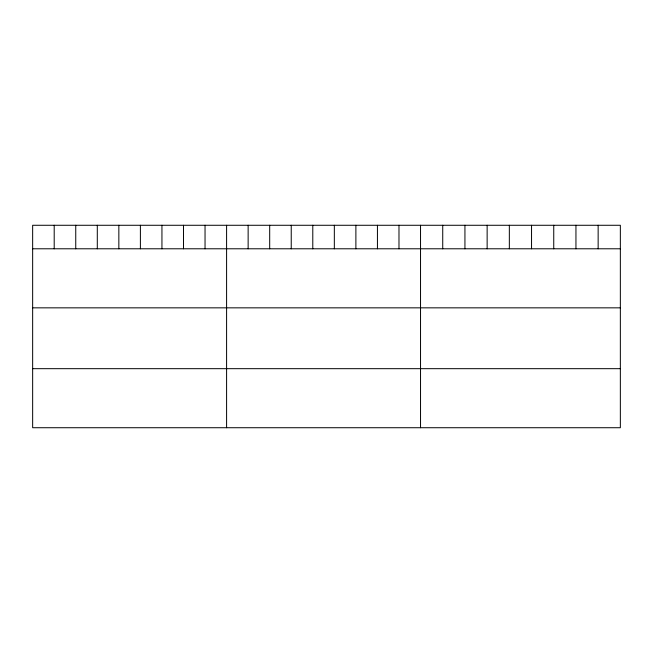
<?xml version="1.0" encoding="UTF-8"?>
<svg xmlns="http://www.w3.org/2000/svg" width="653" height="653" viewBox="0 0 653 653"><rect width="100%" height="100%" fill="white"/><g stroke="black" fill="none" stroke-linecap="round" stroke-linejoin="round"><path stroke-width="0.98" d="M620.35 248.785L620.35 427.723L32.65 427.723L32.65 225.277L620.35 225.277L620.35 248.785L32.65 248.785M32.65 307.841L620.35 307.841M32.65 368.676L620.35 368.676M598.148 225.277L598.148 248.785M575.946 225.277L575.946 248.785M553.744 225.277L553.744 248.785M531.542 225.277L531.542 248.785M509.34 225.277L509.34 248.785M487.138 225.277L487.138 248.785M464.936 225.277L464.936 248.785M442.734 225.277L442.734 248.785M420.532 225.277L420.532 427.723M398.983 225.277L398.983 248.785M377.434 225.277L377.434 248.785M355.885 225.277L355.885 248.785M334.336 225.277L334.336 248.785M312.787 225.277L312.787 248.785M291.238 225.277L291.238 248.785M269.689 225.277L269.689 248.785M248.14 225.277L248.14 248.785M226.591 225.277L226.591 427.723M205.042 225.277L205.042 248.785M183.493 225.277L183.493 248.785M161.944 225.277L161.944 248.785M140.395 225.277L140.395 248.785M118.846 225.277L118.846 248.785M97.297 225.277L97.297 248.785M75.748 225.277L75.748 248.785M54.199 225.277L54.199 248.785"/></g></svg>
